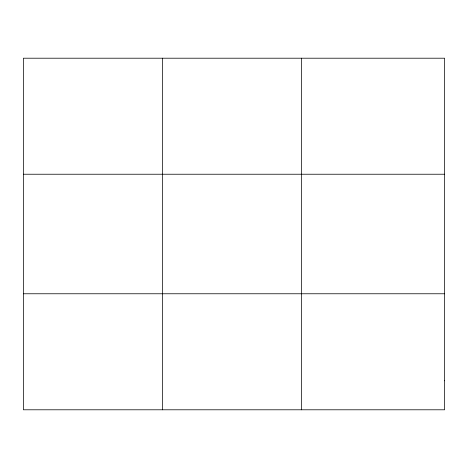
<?xml version="1.0" encoding="UTF-8"?>
<svg xmlns="http://www.w3.org/2000/svg" width="468" height="468" viewBox="0 0 468 468"><rect width="100%" height="100%" fill="white"/><g stroke="black" fill="none" stroke-linecap="round" stroke-linejoin="round"><path stroke-width="0.7" d="M162.396 58.207L162.396 409.792M301.392 58.207L301.392 409.792M23.4 174.231L444.6 174.231M23.4 293.769L444.6 293.769M444.6 380.788L444.6 409.792L23.4 409.792L23.4 58.207L444.6 58.207L444.6 380.788"/></g></svg>
